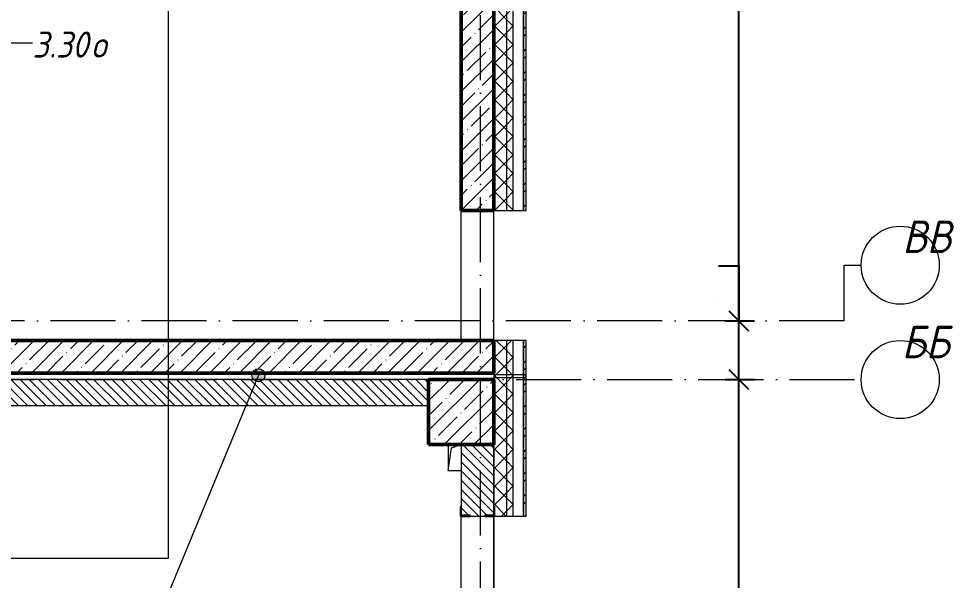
# Model space of a CAD drawing. Header units: millimetres. Extents: x -401725 to 250493, y 305116 to 802890.
# Drawn here: x 242285 to 249475, y 368780 to 373096 of the extents above; entities that cross this region are included whole.
import ezdxf

# ---------------------------------------------------------------- set-up
doc = ezdxf.new("R2010")
doc.units = ezdxf.units.MM
doc.linetypes.add('50_200_ШТРИХ_1Т_ш5_п1_п1_', pattern=[700, 500, -100, 0, -100])
for name, color, linetype, lineweight in [('A-____-____-DIMS', 7, 'Continuous', 9), ('A-GENM-____-MCUT', 7, 'Continuous', 25), ('A-GENM-____-OTLN', 7, 'Continuous', 9), ('A-GENM-____-OTLN-1', 7, 'Continuous', 25), ('A-GLAZ-____-IDEN', 7, 'Continuous', 9), ('A-WALL-____-MCUT', 7, 'Continuous', 13), ('A-WALL-____-MCUT-1', 7, 'Continuous', 9), ('A-WALL-____-MCUT-2', 7, 'Continuous', 50), ('A-WALL-____-OTLN', 7, 'Continuous', 9), ('A-WALL-____-PATT-1', 7, 'Continuous', 9), ('A-WALL-FNSH-MCUT-1', 7, 'Continuous', 9), ('G-____-____-TEXT', 7, 'Continuous', 9), ('S-COLS-____-MCUT', 7, 'Continuous', 50), ('S-COLS-____-OTLN', 7, 'Continuous', 9), ('S-GRID-____-IDEN', 7, 'Continuous', 9), ('S-GRID-____-OTLN', 7, 'Continuous', 9), ('S-GRID-____-OTLN-1', 7, '50_200_ШТРИХ_1Т_ш5_п1_п1_', 9)]:
    doc.layers.add(name, color=color, linetype=linetype, lineweight=lineweight)
doc.layers.add('G-____-____-SYMB-1', color=9, linetype='Continuous', lineweight=9, true_color=0x808080)
doc.styles.add('ISOCPEUR_I', font='isocpeui.ttf', dxfattribs={"width": 0.9, "height": 2.5})
doc.styles.add('ISOCPEUR_I_11', font='isocpeui.ttf', dxfattribs={"width": 0.9, "height": 200})
doc.styles.add('ISOCPEUR_I_9', font='isocpeui.ttf', dxfattribs={"width": 0.9, "height": 250})
doc.dimstyles.new('ISO-2_5_0_9К_БОЛЬШОЙ_ОСИ', dxfattribs={"dimscale": 304.8, "dimtxt": 248.995294, "dimasz": 0.492126, "dimexe": 0.393701, "dimexo": 0, "dimgap": 0, "dimtad": 1, "dimdec": 0, "dimzin": 0, "dimdsep": 46, "dimtxsty": 'ISOCPEUR_I', "dimblk1": 'OBLIQUE', "dimblk2": 'OBLIQUE', "dimsah": 1, "dimcen": 0.09, "dimdle": 0.393701, "dimazin": 0, "dimtfac": 1, "dimtdec": 4, "dimtix": 1, "dimtmove": 0, "dimatfit": 3, "dimfxl": 1, "dimtvp": 1, "dimtolj": 1, "dimtzin": 0, "dimarcsym": 2})
doc.dimstyles.new('ISO-2_5_0_9К_БОЛЬШОЙ_ОСИ_1', dxfattribs={"dimscale": 304.8, "dimtxt": 248.995294, "dimasz": 0.492126, "dimexe": 0.393701, "dimexo": 0, "dimgap": 0, "dimtad": 1, "dimdec": 0, "dimzin": 0, "dimdsep": 46, "dimtxsty": 'ISOCPEUR_I', "dimblk1": 'OBLIQUE', "dimblk2": 'OBLIQUE', "dimsah": 1, "dimcen": 0.09, "dimdle": 0.393701, "dimazin": 0, "dimtfac": 1, "dimtdec": 4, "dimtix": 1, "dimtmove": 1, "dimatfit": 3, "dimfxl": 1, "dimtvp": 1, "dimtolj": 1, "dimtzin": 0, "dimarcsym": 2})
pattern_1 = [(135, (144685.44, 323542.244), (-35.35534, -35.35534), [])]
pattern_2 = [(45, (144685.44, 323542.24), (-70.71068, 70.71068), []), (135, (144685.44, 323542.24), (-70.71068, -70.71068), [])]
pattern_3 = [(45, (144685.44, 323542.24), (-114.04925, 114.04925), []), (45, (144799.49, 323542.24), (-114.04925, 114.04925), [201.612, -40.322, 3.353, -36.97])]
pattern_4 = [(45, (144685.44, 323542.24), (-85.53659, 85.53659), []), (45, (144742.46, 323542.24), (-85.53659, 85.53659), [])]

# ---------------------------------------------------------------- blocks, each defined once
blk = doc.blocks.new('BSC_Колонна _Прямоугольная - 500х500-V114-АР1_План отверстий 3 этажа в осях 1-64_Ю-ЯЯ')
at = {"layer": 'S-COLS-____-OTLN'}
h = blk.add_hatch(dxfattribs=at)
h.set_pattern_fill('FP_119', color=256, style=0, pattern_type=2)
h.set_pattern_definition([(45, (-101000, -46531.04), (-114.04925, 114.04925), []), (45, (-100885.95, -46531.04), (-114.04925, 114.04925), [201.613, -40.323, 3.353, -36.97])])
h.paths.add_polyline_path([(-250, -250), (250, -250), (250, 250), (-250, 250), (-250, 198.3)], flags=0)
at = {"layer": 'S-COLS-____-MCUT'}
for p, q in [((250, 250), (-250, 250)), ((-250, 250), (-250, -250)), ((250, -250), (250, 250)), ((-250, -250), (250, -250))]:
    blk.add_line(p, q, dxfattribs=at)
blk = doc.blocks.new('Фахверк_СКБ_Уголок - 250_2700-27497298-АР1_План отверстий 3 этажа в осях 1-64_Ю-ЯЯ')
at = {"layer": 'A-GENM-____-MCUT'}
for p, q in [((200, 181), (125, 181)), ((125, 181), (125, 106)), ((131, 106), (131, 175)), ((131, 175), (200, 175)), ((200, 175), (200, 181)), ((125, 106), (131, 106)), ((131, -6), (125, -6)), ((125, -6), (125, -81)), ((131, -75), (131, -6)), ((125, -81), (200, -81)), ((200, -75), (131, -75)), ((200, -81), (200, -75))]:
    blk.add_line(p, q, dxfattribs=at)
blk = doc.blocks.new('AR_Отверстие прямоугольное _в плите_ - AR_Отверстие прямоугольное _в плите_-V180-АР1_План отверстий 3 этажа в осях 1-64_Ю-ЯЯ')
at = {"layer": 'A-GENM-____-OTLN'}
for p, q in [((-50, 100), (-50, -100)), ((-50, -100), (-25, 75)), ((-25, 75), (50, 100)), ((-50, -100), (50, -100))]:
    blk.add_line(p, q, dxfattribs=at)
blk = doc.blocks.new('Стены 13 - Стены 4-31812941-АР1_План отверстий 3 этажа в осях 1-64_Ю-ЯЯ')
at = {"layer": 'A-WALL-____-MCUT'}
for p, q in [((-1843.5, 41030.2), (-1843.5, 41010.2)), ((-1593.5, 41030.2), (-1843.5, 41030.2)), ((-1843.5, 41010.2), (-1593.5, 41010.2)), ((-1593.5, 41010.2), (-1593.5, 41030.2))]:
    blk.add_line(p, q, dxfattribs=at)
blk = doc.blocks.new('Ось сетки - Круг_Ø6_00__ISO-2_5_0_9K_-25732049-АР1_План отверстий 3 этажа в осях 1-64_Ю-ЯЯ')
at = {"layer": 'S-GRID-____-IDEN'}
blk.add_circle((0, 0), 3, dxfattribs=at)
blk = doc.blocks.new('_Oblique')
at = {"color": 0, "linetype": 'ByBlock', "lineweight": -2}
blk.add_line((-0.5, -0.5), (0.5, 0.5), dxfattribs=at)
blk = doc.blocks.new('*D9680')
at = {"layer": 'A-____-____-DIMS', "color": 0, "lineweight": -2, "transparency": 16777216}
for p, q in [((247819.7, 366653.3), (247819.7, 370443.3)), ((247713.6, 370323.3), (247939.7, 370323.3)), ((247713.6, 366773.3), (247939.7, 366773.3))]:
    blk.add_line(p, q, dxfattribs=at)
at = {"layer": 'Defpoints', "color": 0, "transparency": 16777216}
for p in [(247713.6, 370323.3), (247819.7, 370323.3), (247713.6, 366773.3)]:
    blk.add_point(p, dxfattribs=at)
at = {"layer": 'A-____-____-DIMS', "color": 0, "lineweight": -2, "transparency": 16777216, "xscale": 150, "yscale": 150, "zscale": 150}
for p, rotation in [((247819.7, 370323.3), 90), ((247819.7, 366773.3), 270)]:
    blk.add_blockref('_Oblique', p, dxfattribs=dict(at, rotation=rotation))
at = {"layer": 'A-____-____-DIMS', "color": 0, "transparency": 16777216, "insert": (247818.4, 368548.3), "char_height": 2.5, "width": 758.478, "attachment_point": 5, "rotation": 90, "style": 'ISOCPEUR_I'}
blk.add_mtext('\\A1;3550', dxfattribs=at)
blk = doc.blocks.new('*D9681')
at = {"layer": 'A-____-____-DIMS', "color": 0, "lineweight": -2, "transparency": 16777216}
for p, q in [((247662.2, 371196.3), (247819.7, 371196.3)), ((247819.7, 371196.3), (247819.7, 370773.3)), ((247819.7, 370203.3), (247819.7, 370893.3)), ((247713.6, 370773.3), (247939.7, 370773.3)), ((247713.6, 370323.3), (247939.7, 370323.3))]:
    blk.add_line(p, q, dxfattribs=at)
at = {"layer": 'Defpoints', "color": 0, "transparency": 16777216}
for p in [(247713.6, 370773.3), (247819.7, 370773.3), (247713.6, 370323.3)]:
    blk.add_point(p, dxfattribs=at)
at = {"layer": 'A-____-____-DIMS', "color": 0, "lineweight": -2, "transparency": 16777216, "xscale": 150, "yscale": 150, "zscale": 150}
for p, rotation in [((247819.7, 370773.3), 90), ((247819.7, 370323.3), 270)]:
    blk.add_blockref('_Oblique', p, dxfattribs=dict(at, rotation=rotation))
at = {"layer": 'A-____-____-DIMS', "color": 0, "transparency": 16777216, "insert": (247658.1, 370902.1), "char_height": 2.5, "width": 591.843, "attachment_point": 1, "rotation": 90, "line_spacing_factor": 1.149209, "style": 'ISOCPEUR_I'}
blk.add_mtext('\\A1;450', dxfattribs=at)
blk = doc.blocks.new('*D9682')
at = {"layer": 'A-____-____-DIMS', "color": 0, "lineweight": -2, "transparency": 16777216}
for p, q in [((247819.7, 370653.3), (247819.7, 375593.3)), ((247713.6, 375473.3), (247939.7, 375473.3)), ((247713.6, 370773.3), (247939.7, 370773.3))]:
    blk.add_line(p, q, dxfattribs=at)
at = {"layer": 'Defpoints', "color": 0, "transparency": 16777216}
for p in [(247713.6, 375473.3), (247819.7, 375473.3), (247713.6, 370773.3)]:
    blk.add_point(p, dxfattribs=at)
at = {"layer": 'A-____-____-DIMS', "color": 0, "lineweight": -2, "transparency": 16777216, "xscale": 150, "yscale": 150, "zscale": 150}
for p, rotation in [((247819.7, 375473.3), 90), ((247819.7, 370773.3), 270)]:
    blk.add_blockref('_Oblique', p, dxfattribs=dict(at, rotation=rotation))
at = {"layer": 'A-____-____-DIMS', "color": 0, "transparency": 16777216, "insert": (247818.4, 373123.3), "char_height": 2.5, "width": 781.462, "attachment_point": 5, "rotation": 90, "style": 'ISOCPEUR_I'}
blk.add_mtext('\\A1;4700', dxfattribs=at)

msp = doc.modelspace()

# ---------------------------------------------------------------- hatches: boundary and pattern name
at = {"layer": 'A-WALL-____-PATT-1'}
h = msp.add_hatch(dxfattribs=at)
h.set_pattern_fill('FP_4', color=256, style=0, pattern_type=2)
h.set_pattern_definition(pattern_2)
h.paths.add_polyline_path([(245935.4376, 370338.2863), (246035.4376, 370338.2863), (246035.4376, 370623.2863), (245935.4376, 370623.2863)], flags=0)
h.paths.add_polyline_path([(246035.4376, 371623.2863), (246035.4376, 379323.2863), (245941.4376, 379323.2863), (245941.4376, 379248.2863), (245935.4376, 379248.2863), (245935.4376, 371623.2863)], flags=0)
h.paths.add_polyline_path([(245941.4376, 393023.2863), (246035.4376, 393023.2863), (246035.4376, 394273.2863), (245941.4376, 394273.2863), (245941.4376, 394198.2863), (245935.4376, 394198.2863), (245935.4376, 393098.2863), (245941.4376, 393098.2863), (245941.4376, 393029.2863)], flags=0)
h.paths.add_polyline_path([(246035.4376, 396073.2863), (246035.4376, 397273.2863), (245935.4376, 397273.2863), (245935.4376, 396148.2863), (245941.4376, 396148.2863), (245941.4376, 396073.2863)], flags=0)
h.paths.add_polyline_path([(246035.4376, 399073.2863), (246035.4376, 400273.2863), (245941.4376, 400273.2863), (245941.4376, 400198.2863), (245935.4376, 400198.2863), (245935.4376, 399148.2863), (245941.4376, 399148.2863), (245941.4376, 399073.2863)], flags=0)
h.paths.add_polyline_path([(246035.4376, 402073.2863), (246035.4376, 403273.2863), (245941.4376, 403273.2863), (245941.4376, 403198.2863), (245935.4376, 403198.2863), (245935.4376, 402148.2863), (245941.4376, 402148.2863), (245941.4376, 402073.2863)], flags=0)
h.paths.add_polyline_path([(246035.4376, 405073.2863), (246035.4376, 409223.2863), (245935.4376, 409223.2863), (245935.4376, 405073.2863)], flags=0)
h = msp.add_hatch(dxfattribs=at)
h.set_pattern_fill('FP_4', color=256, style=0, pattern_type=2)
h.set_pattern_definition(pattern_2)
h.paths.add_polyline_path([(246085.4376, 370338.2863), (246085.4376, 370623.2863), (246035.4376, 370623.2863), (246035.4376, 370338.2863)], flags=0)
h.paths.add_polyline_path([(246085.4376, 371623.2863), (246085.4376, 379323.2863), (246035.4376, 379323.2863), (246035.4376, 371623.2863)], flags=0)
h.paths.add_polyline_path([(246085.4376, 393023.2863), (246085.4376, 394273.2863), (246035.4376, 394273.2863), (246035.4376, 393023.2863)], flags=0)
h.paths.add_polyline_path([(246085.4376, 396073.2863), (246085.4376, 397273.2863), (246035.4376, 397273.2863), (246035.4376, 396073.2863)], flags=0)
h.paths.add_polyline_path([(246035.4376, 399073.2863), (246085.4376, 399073.2863), (246085.4376, 400273.2863), (246035.4376, 400273.2863), (246035.4376, 400139.5184)], flags=0)
h.paths.add_polyline_path([(246085.4376, 402073.2863), (246085.4376, 403273.2863), (246035.4376, 403273.2863), (246035.4376, 402073.2863)], flags=0)
h.paths.add_polyline_path([(246035.4376, 405073.2863), (246085.4376, 405073.2863), (246085.4376, 409223.2863), (246035.4376, 409223.2863)], flags=0)
h = msp.add_hatch(dxfattribs=at)
h.set_pattern_fill('FP_6', color=256, style=0, pattern_type=2)
h.set_pattern_definition(pattern_4)
h.paths.add_polyline_path([(246185.4376, 370358.2863), (246185.4376, 370623.2863), (246165.4376, 370623.2863), (246165.4376, 370358.2863)], flags=0)
h.paths.add_polyline_path([(246165.4376, 371623.2863), (246185.4376, 371623.2863), (246185.4376, 379323.2863), (246165.4376, 379323.2863), (246165.4376, 374307.7567)], flags=0)
h = msp.add_hatch(dxfattribs=at)
h.set_pattern_fill('FP_12', color=256, style=0, pattern_type=2)
h.set_pattern_definition(pattern_3)
h.paths.add_polyline_path([(245935.4376, 371623.2863), (245935.4376, 378723.2863), (245685.4376, 378723.2863), (245685.4376, 371623.2863)], flags=0)
h = msp.add_hatch(dxfattribs=at)
h.set_pattern_fill('FP_12', color=256, style=0, pattern_type=2)
h.set_pattern_definition(pattern_3)
h.paths.add_polyline_path([(245935.4376, 370373.2863), (245935.4376, 370623.2863), (241535.4376, 370623.2863), (241535.4376, 370373.2863), (245416.8761, 370373.2863)], flags=0)
h = msp.add_hatch(dxfattribs=at)
h.set_pattern_fill('FP_9', color=256, style=0, pattern_type=2)
h.set_pattern_definition(pattern_1)
h.paths.add_polyline_path([(245435.4376, 370123.2863), (245435.4376, 370323.2863), (241935.4376, 370323.2863), (241935.4376, 370254.2863), (241929.4376, 370254.2863), (241929.4376, 370323.2863), (238435.4376, 370323.2863), (238435.4376, 370123.2863), (241929.4376, 370123.2863), (241929.4376, 370192.2863), (241935.4376, 370192.2863), (241935.4376, 370123.2863), (245416.8761, 370123.2863)], flags=0)
h = msp.add_hatch(dxfattribs=at)
h.set_pattern_fill('FP_4', color=256, style=0, pattern_type=2)
h.set_pattern_definition(pattern_2)
h.paths.add_polyline_path([(245941.4376, 369273.2863), (246035.4376, 369273.2863), (246035.4376, 370338.2863), (245935.4376, 370338.2863), (245935.4376, 369348.2863), (245941.4376, 369348.2863), (245941.4376, 369279.2863)], flags=0)
h = msp.add_hatch(dxfattribs=at)
h.set_pattern_fill('FP_4', color=256, style=0, pattern_type=2)
h.set_pattern_definition(pattern_2)
h.paths.add_polyline_path([(246085.4376, 369273.2863), (246085.4376, 370338.2863), (246035.4376, 370338.2863), (246035.4376, 369273.2863)], flags=0)
h = msp.add_hatch(dxfattribs=at)
h.set_pattern_fill('FP_6', color=256, style=0, pattern_type=2)
h.set_pattern_definition(pattern_4)
h.paths.add_polyline_path([(246185.4376, 369273.2863), (246185.4376, 370338.2863), (246165.4376, 370338.2863), (246165.4376, 369273.2863)], flags=0)
h = msp.add_hatch(dxfattribs=at)
h.set_pattern_fill('FP_9', color=256, style=0, pattern_type=2)
h.set_pattern_definition(pattern_1)
h.paths.add_polyline_path([(245866.4376, 369273.2863), (245866.4376, 369279.2863), (245935.4376, 369279.2863), (245935.4376, 369823.2863), (245685.4376, 369823.2863), (245685.4376, 369279.2863), (245754.4376, 369279.2863), (245754.4376, 369273.2863)], flags=0)
at = {"layer": 'G-____-____-TEXT'}
h = msp.add_hatch(color=256, dxfattribs=at)
edge = h.paths.add_edge_path(flags=0)
edge.add_arc((244127.4974, 370355.583), 50, 0, 360)

# ---------------------------------------------------------------- linework, layer by layer
at = {"layer": 'A-GLAZ-____-IDEN'}
msp.add_line((242108.2545, 372909.746), (242390.8808, 372909.746), dxfattribs=at)
at = {"layer": 'A-WALL-____-MCUT'}
for p, q in [((246165.4376, 371623.2863), (246165.4376, 379323.2863)), ((245935.4376, 371623.2863), (246165.4376, 371623.2863)), ((245935.4376, 370623.2863), (245935.4376, 370323.2863)), ((246165.4376, 370623.2863), (245935.4376, 370623.2863)), ((246165.4376, 369273.2863), (246165.4376, 370623.2863)), ((245435.4376, 370323.2863), (241935.4376, 370323.2863)), ((241935.4376, 370123.2863), (245435.4376, 370123.2863)), ((245685.4376, 369823.2863), (245685.4376, 369348.2863)), ((245754.4376, 369273.2863), (245866.4376, 369273.2863)), ((245941.4376, 369273.2863), (246165.4376, 369273.2863))]:
    msp.add_line(p, q, dxfattribs=at)
at = {"layer": 'A-WALL-____-MCUT-1'}
for p, q in [((246035.4376, 371623.2863), (246035.4376, 379323.2863)), ((246085.4376, 371623.2863), (246085.4376, 379323.2863)), ((246035.4376, 369273.2863), (246035.4376, 370623.2863)), ((246085.4376, 369273.2863), (246085.4376, 370623.2863)), ((245935.4376, 369348.2863), (245935.4376, 369823.2863)), ((245935.4376, 369823.2863), (245935.4376, 369348.2863))]:
    msp.add_line(p, q, dxfattribs=at)
at = {"layer": 'A-WALL-____-MCUT-2'}
for p, q in [((245685.4376, 378723.2863), (245685.4376, 371623.2863)), ((245935.4376, 378723.2863), (245935.4376, 371623.2863)), ((245685.4376, 371623.2863), (245935.4376, 371623.2863)), ((245935.4376, 370623.2863), (241785.4376, 370623.2863)), ((245935.4376, 370373.2863), (245935.4376, 370623.2863)), ((241535.4376, 370373.2863), (245935.4376, 370373.2863))]:
    msp.add_line(p, q, dxfattribs=at)
at = {"layer": 'A-WALL-____-OTLN'}
for p, q in [((245685.4376, 370623.2863), (245685.4376, 371623.2863)), ((245935.4376, 370623.2863), (245935.4376, 371623.2863)), ((245685.4376, 366473.2863), (245685.4376, 369273.2863)), ((245935.4376, 366473.2863), (245935.4376, 369273.2863)), ((245935.4376, 369273.2863), (245935.4376, 366473.2863))]:
    msp.add_line(p, q, dxfattribs=at)
at = {"layer": 'A-WALL-FNSH-MCUT-1'}
for p, q in [((246165.4376, 379323.2863), (246165.4376, 371623.2863)), ((246185.4376, 371623.2863), (246185.4376, 379323.2863)), ((246165.4376, 371623.2863), (246185.4376, 371623.2863)), ((246185.4376, 370623.2863), (246165.4376, 370623.2863)), ((246165.4376, 370623.2863), (246165.4376, 370358.2863)), ((246185.4376, 370358.2863), (246185.4376, 370623.2863)), ((246165.4376, 370358.2863), (246185.4376, 370358.2863)), ((246185.4376, 370338.2863), (246165.4376, 370338.2863)), ((246165.4376, 370338.2863), (246165.4376, 369273.2863)), ((246185.4376, 369273.2863), (246185.4376, 370338.2863)), ((246165.4376, 369273.2863), (246185.4376, 369273.2863))]:
    msp.add_line(p, q, dxfattribs=at)
at = {"layer": 'G-____-____-SYMB-1'}
for p, q in [((243433.6376, 410080.4287), (243433.6376, 368948.5705)), ((243433.6376, 368948.5705), (226628.4354, 368948.5705))]:
    msp.add_line(p, q, dxfattribs=at)
at = {"layer": 'G-____-____-TEXT'}
msp.add_line((244127.4974, 370355.583), (243088.6151, 367844.496), dxfattribs=at)
msp.add_circle((244127.4974, 370355.583), 50, dxfattribs=at)
at = {"layer": 'S-GRID-____-OTLN'}
for p, q in [((248629.8349, 371201.9087), (248759.8442, 371201.9087)), ((248629.8349, 370773.2863), (248629.8349, 371201.9087))]:
    msp.add_line(p, q, dxfattribs=at)
at = {"layer": 'S-GRID-____-OTLN-1'}
for p, q in [((245835.4376, 363523.2863), (245835.4376, 414435.0957)), ((248629.8349, 370773.2863), (237706.702, 370773.2863)), ((237706.702, 370323.2863), (248759.8442, 370323.2863))]:
    msp.add_line(p, q, dxfattribs=at)

# ---------------------------------------------------------------- block references
at = {"layer": 'A-GENM-____-OTLN'}
msp.add_blockref('AR_Отверстие прямоугольное _в плите_ - AR_Отверстие прямоугольное _в плите_-V180-АР1_План отверстий 3 этажа в осях 1-64_Ю-ЯЯ', (245635.4376, 369723.2863), dxfattribs=at)
at = {"layer": 'A-GENM-____-OTLN-1', "rotation": 89.9999999999999}
msp.add_blockref('Фахверк_СКБ_Уголок - 250_2700-27497298-АР1_План отверстий 3 этажа в осях 1-64_Ю-ЯЯ', (245860.4376, 369148.2863), dxfattribs=at)
at = {"layer": 'A-WALL-____-OTLN'}
msp.add_blockref('Стены 13 - Стены 4-31812941-АР1_План отверстий 3 этажа в осях 1-64_Ю-ЯЯ', (247778.9494, 329328.0443), dxfattribs=at)
at = {"layer": 'S-COLS-____-OTLN'}
msp.add_blockref('BSC_Колонна _Прямоугольная - 500х500-V114-АР1_План отверстий 3 этажа в осях 1-64_Ю-ЯЯ', (245685.4376, 370073.2863), dxfattribs=at)
at = {"layer": 'S-GRID-____-IDEN', "xscale": 99.99999999999993, "yscale": 99.99999999999993, "zscale": 99.99999999999993}
for p, rotation in [((249059.8442, 371201.9087), 89.99999999999982), ((249059.8442, 370323.2863), 269.9999999999995)]:
    msp.add_blockref('Ось сетки - Круг_Ø6_00__ISO-2_5_0_9K_-25732049-АР1_План отверстий 3 этажа в осях 1-64_Ю-ЯЯ', p, dxfattribs=dict(at, rotation=rotation))

# ---------------------------------------------------------------- texts
at = {"layer": 'A-GLAZ-____-IDEN', "char_height": 200, "attachment_point": 1, "style": 'ISOCPEUR_I_11'}
for s, insert, width in [('3.30', (242390.8808, 372997.3605), 548.35425), ('\\fISOCPEUR|b0|i1|c204|p34|;\\W.9;о', (242843.3183, 372997.3605), 158.734125)]:
    msp.add_mtext(s, dxfattribs=dict(at, insert=insert, width=width))
at = {"layer": 'S-GRID-____-IDEN', "char_height": 250, "width": 447.341625, "attachment_point": 1, "style": 'ISOCPEUR_I_9'}
for s, insert in [('ВВ', (249076.4389, 371545.2382)), ('ББ', (249071.2798, 370737.1725))]:
    msp.add_mtext(s, dxfattribs=dict(at, insert=insert))

# ---------------------------------------------------------------- dimensions: what is measured, and where the dimension line sits
at = {"layer": 'A-____-____-DIMS'}
for base, p1, p2, override, picture, middle in [((247819.6791, 375473.2863), (247713.6131, 370773.2863), (247713.6131, 375473.2863), {"dimpost": '<>', "dimfxl": 4700}, '*D9682', (247818.413, 373123.2863)), ((247819.6791, 370323.2863), (247713.6131, 366773.2863), (247713.6131, 370323.2863), {"dimpost": '<>', "dimfxl": 3550}, '*D9680', (247818.4291, 368548.2863))]:
    dim = msp.add_linear_dim(base=base, p1=p1, p2=p2, angle=90, dimstyle='ISO-2_5_0_9К_БОЛЬШОЙ_ОСИ', override=override, dxfattribs=at)
    dim.commit()
    dim.dimension.update_dxf_attribs({"geometry": picture, "text_midpoint": middle})
dim = msp.add_linear_dim(base=(247819.6791, 370773.2863), p1=(247713.6131, 370323.2863), p2=(247713.6131, 370773.2863), angle=90, dimstyle='ISO-2_5_0_9К_БОЛЬШОЙ_ОСИ_1', override={"dimpost": '<>', "dimfxl": 450}, dxfattribs=at)
dim.commit()
dim.dimension.update_dxf_attribs({"geometry": '*D9681', "text_midpoint": (247659.7318, 371196.3112), "dimtype": 160, "text_rotation": 90})

doc.saveas('drawing.dxf')
